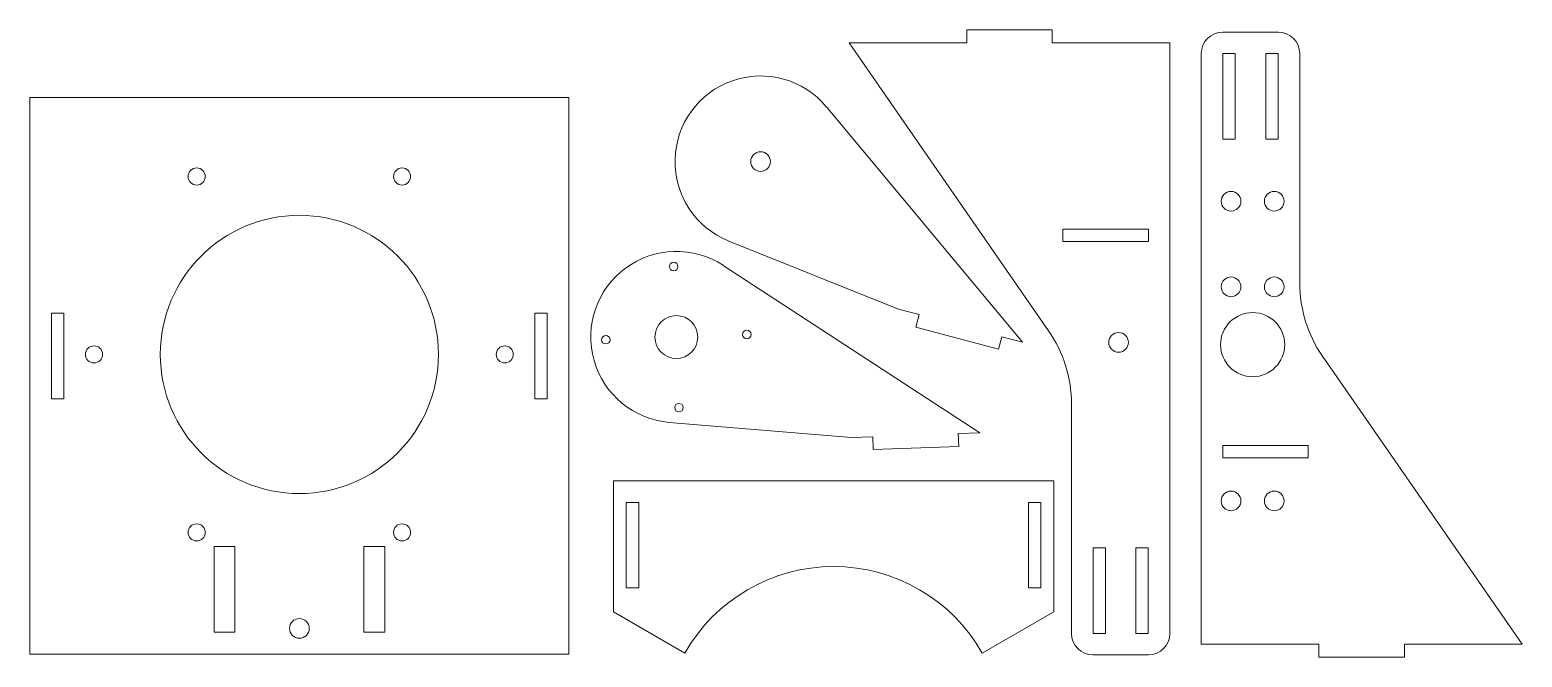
# Model space of a CAD drawing. Header units: millimetres. Extents: x 423 to 772, y 342 to 488.
import ezdxf

# ---------------------------------------------------------------- set-up
doc = ezdxf.new("R2010")
doc.units = ezdxf.units.MM

msp = doc.modelspace()

# ---------------------------------------------------------------- linework, layer by layer
at = {"color": 7, "linetype": 'Continuous', "lineweight": 15}
for p, q in [((614.96, 485.28), (661.61, 417.99)), ((642.46, 485.28), (614.96, 485.28)), ((642.46, 488.28), (642.46, 485.28)), ((662.46, 488.28), (642.46, 488.28)), ((662.46, 485.28), (662.46, 488.28)), ((689.96, 485.28), (662.46, 485.28)), ((689.96, 347.28), (689.96, 485.28)), ((715.3, 487.75), (702.3, 487.75)), ((697.3, 482.75), (697.3, 344.75)), ((702.35, 482.75), (702.35, 462.75)), ((705.25, 482.75), (702.35, 482.75)), ((705.25, 462.75), (705.25, 482.75)), ((712.35, 482.75), (712.35, 462.75)), ((715.25, 482.75), (712.35, 482.75)), ((715.25, 462.75), (715.25, 482.75)), ((720.3, 429.13), (720.3, 482.75)), ((549.49, 472.46), (423.49, 472.46)), ((423.49, 472.46), (423.49, 342.46)), ((549.49, 342.46), (549.49, 472.46)), ((655.48, 415.31), (609.66, 470.31)), ((702.35, 462.75), (705.25, 462.75)), ((712.35, 462.75), (715.25, 462.75)), ((664.96, 441.73), (684.96, 441.73)), ((664.96, 438.83), (664.96, 441.73)), ((684.96, 441.73), (684.96, 438.83)), ((586.84, 438.95), (626.49, 423.04)), ((684.96, 438.83), (664.96, 438.83)), ((645.5, 394.18), (585.52, 433.27)), ((431.44, 422.06), (428.54, 422.06)), ((428.54, 422.06), (428.54, 402.06)), ((431.44, 402.06), (431.44, 422.06)), ((541.54, 402.06), (541.54, 422.06)), ((541.54, 422.06), (544.44, 422.06)), ((544.44, 422.06), (544.44, 402.06)), ((626.49, 423.04), (631.32, 421.75)), ((630.55, 418.86), (631.32, 421.75)), ((649.87, 413.7), (630.55, 418.86)), ((649.87, 413.7), (650.65, 416.6)), ((650.65, 416.6), (655.48, 415.31)), ((772.3, 344.75), (725.64, 412.04)), ((428.54, 402.06), (431.44, 402.06)), ((544.44, 402.06), (541.54, 402.06)), ((666.96, 400.89), (666.96, 347.28)), ((572.94, 396.59), (615.52, 393.05)), ((640.5, 393.99), (645.5, 394.18)), ((615.52, 393.05), (620.51, 393.23)), ((620.63, 390.24), (620.51, 393.23)), ((640.61, 390.99), (620.63, 390.24)), ((640.61, 390.99), (640.5, 393.99)), ((702.3, 388.3), (702.3, 391.2)), ((702.3, 391.2), (722.3, 391.2)), ((722.3, 391.2), (722.3, 388.3)), ((722.3, 388.3), (702.3, 388.3)), ((559.9, 352.33), (559.9, 382.91)), ((662.8, 382.91), (559.9, 382.91)), ((662.8, 382.91), (662.8, 352.33)), ((565.8, 377.91), (562.9, 377.91)), ((562.9, 377.91), (562.9, 357.91)), ((565.8, 357.91), (565.8, 377.91)), ((659.8, 377.91), (656.9, 377.91)), ((656.9, 377.91), (656.9, 357.91)), ((659.8, 357.91), (659.8, 377.91)), ((466.54, 367.56), (466.54, 347.56)), ((471.44, 367.56), (466.54, 367.56)), ((471.44, 347.56), (471.44, 367.56)), ((506.44, 367.56), (501.54, 367.56)), ((501.54, 367.56), (501.54, 347.56)), ((506.44, 347.56), (506.44, 367.56)), ((674.91, 367.28), (672.01, 367.28)), ((672.01, 367.28), (672.01, 347.28)), ((674.91, 347.28), (674.91, 367.28)), ((684.91, 367.28), (682.01, 367.28)), ((682.01, 367.28), (682.01, 347.28)), ((684.91, 347.28), (684.91, 367.28)), ((562.9, 357.91), (565.8, 357.91)), ((656.9, 357.91), (659.8, 357.91)), ((559.9, 352.33), (576.59, 342.69)), ((646.11, 342.69), (662.8, 352.33)), ((466.54, 347.56), (471.44, 347.56)), ((501.54, 347.56), (506.44, 347.56)), ((672.01, 347.28), (674.91, 347.28)), ((682.01, 347.28), (684.91, 347.28)), ((423.49, 342.46), (549.49, 342.46)), ((671.96, 342.28), (684.96, 342.28)), ((697.3, 344.75), (724.8, 344.75)), ((724.8, 344.75), (724.8, 341.75)), ((744.8, 344.75), (772.3, 344.75)), ((744.8, 341.75), (744.8, 344.75)), ((724.8, 341.75), (744.8, 341.75))]:
    msp.add_line(p, q, dxfattribs=at)
for centre, radius in [((594.29, 457.51), 2.3), ((462.49, 454.03), 2), ((510.49, 454.03), 2), ((704.25, 448.25), 2.3), ((714.35, 448.25), 2.3), ((486.49, 412.46), 32.5), ((573.98, 433.01), 1), ((704.25, 428.25), 2.3), ((714.35, 428.25), 2.3), ((709.3, 414.75), 7.5), ((574.6, 416.52), 5), ((558.11, 415.9), 1), ((591.09, 417.14), 1), ((677.96, 415.28), 2.3), ((438.49, 412.46), 2), ((534.49, 412.46), 2), ((575.22, 400.03), 1), ((704.25, 378.25), 2.3), ((714.35, 378.25), 2.3), ((462.49, 370.89), 2), ((510.49, 370.89), 2), ((486.49, 348.46), 2.3)]:
    msp.add_circle(centre, radius, dxfattribs=at)
for centre, radius, start, end in [((702.3, 482.75), 5, 90, 180), ((715.3, 482.75), 5, 0, 90), ((594.29, 457.51), 20, 39.7978, 248.1424), ((574.6, 416.52), 20, 56.8996, 265.2443), ((750.3, 429.13), 30, 180, 214.7349), ((636.96, 400.89), 30, 0, 34.7349), ((611.35, 322.91), 40, 29.6502, 150.3498), ((671.96, 347.28), 5, 180, 270), ((684.96, 347.28), 5, 270, 0)]:
    msp.add_arc(centre, radius, start, end, dxfattribs=at)

doc.saveas('drawing.dxf')
